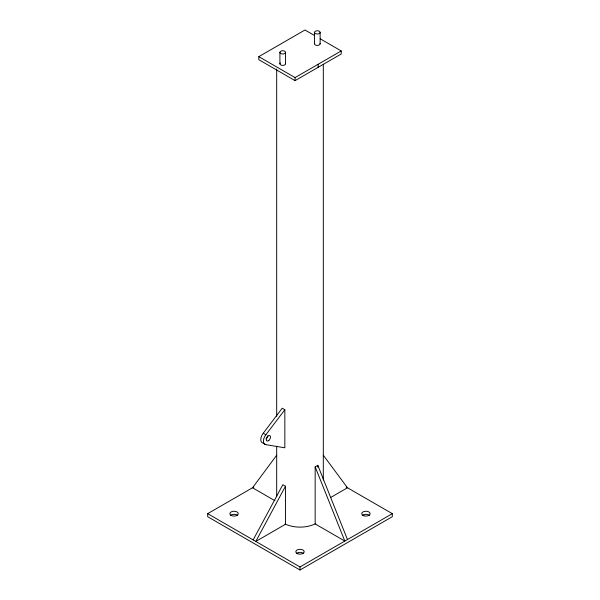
<?xml version="1.0" encoding="UTF-8"?>
<svg xmlns="http://www.w3.org/2000/svg" width="600" height="600" viewBox="0 0 600 600"><rect width="100%" height="100%" fill="white"/><g stroke="black" fill="none" stroke-linecap="round" stroke-linejoin="round"><path stroke-width="0.9" d="M253.155 539.91L282.825 484.71L285.465 486.232L285.465 524.303L255.795 541.433L285.465 486.232M276.705 455.205L252.525 487.778L274.98 500.737M263.243 433.245L282.195 408.21L284.835 409.732L284.835 447.803L265.875 444.66L263.243 443.138A6.99 4.035 -60 0 1 263.243 433.245L265.875 434.768A6.99 4.035 -60 0 0 265.875 444.66M265.875 434.768L284.835 409.732M320.272 38.843L341.228 50.94L341.228 53.985L295.072 80.633L258.81 59.693L258.81 56.648L304.965 30L314.632 35.58M258.81 56.648L295.072 77.588L341.228 50.94M346.155 487.013L392.31 513.66L392.31 516.705L300 570L207.69 516.705L207.69 513.66L253.845 487.013M315.165 466.838L344.835 541.072L315.165 523.935L315.165 466.838L317.805 465.315L347.475 539.55M330.63 497.498L347.475 487.778L323.295 455.205M207.69 513.66L300 566.955L392.31 513.66M323.31 64.335L323.31 479.963M320.123 32.377A2.797 1.612 0 0 1 315.93 33.78A2.797 1.612 0 0 1 315.93 30.983A2.797 1.612 0 0 1 320.123 32.377L320.123 43.8M318.15 64.26L318.15 67.305M317.805 465.315L317.805 467.19M314.528 32.377L314.528 43.8M300 566.955L300 570M295.072 77.588L295.072 80.633M285.51 52.365A2.797 1.612 0 0 1 281.31 53.76A2.797 1.612 0 0 1 281.31 50.963A2.797 1.612 0 0 1 285.51 52.365L285.51 63.787M279.915 52.365L279.915 63.787M276.69 69.015L276.69 416.31M276.69 446.265L276.69 496.808M267.855 435.645A3.03 1.748 -60 0 1 266.168 438.923M315.757 523.582A23.31 13.462 0 0 1 285.015 523.965M362.303 515.498A4.192 2.422 0 0 1 369.57 515.498M230.43 515.498A4.192 2.422 0 0 1 237.697 515.49M296.362 553.56A4.192 2.422 0 0 1 303.638 553.56M285.413 63.367A2.797 1.612 0 0 1 282.345 65.385A2.797 1.612 0 0 1 280.29 62.977M320.032 43.38A2.797 1.612 0 0 1 317.325 45.412A2.797 1.612 0 0 1 314.625 43.38M268.808 440.445A3.03 1.748 -60 0 0 269.94 435.705A3.03 1.748 -60 0 0 266.31 438.713A3.03 1.748 -60 0 0 268.808 440.445M363.84 515.76A4.192 2.422 0 0 0 370.132 513.66A4.192 2.422 0 0 0 363.84 511.56A4.192 2.422 0 0 0 363.84 515.76M231.105 515.377A4.192 2.422 0 0 0 238.118 514.283A4.192 2.422 0 0 0 232.972 511.32A4.192 2.422 0 0 0 231.105 515.377M297.9 553.822A4.192 2.422 0 0 0 304.192 551.73A4.192 2.422 0 0 0 297.9 549.63A4.192 2.422 0 0 0 297.9 553.822"/></g></svg>
